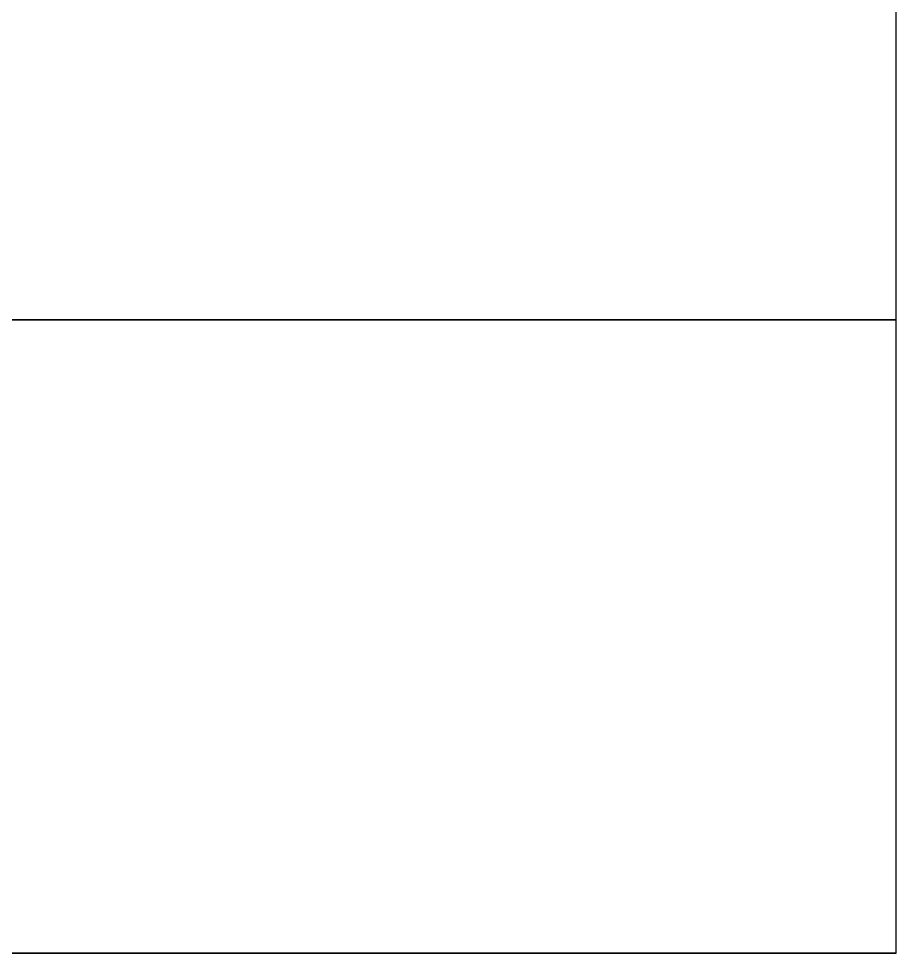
# Model space of a CAD drawing. Header units: millimetres. Extents: x 0 to 454357, y 0 to 194260.
# Drawn here: x 119214 to 139785, y 149710 to 171614 of the extents above; entities that cross this region are included whole.
import ezdxf

# ---------------------------------------------------------------- set-up
doc = ezdxf.new("R2010")
doc.units = ezdxf.units.MM

msp = doc.modelspace()

# ---------------------------------------------------------------- linework, layer by layer
for p, q in [((139785.2, 164560), (139785.2, 179410)), ((139785.2, 164560), (118785.2, 164560)), ((118785.2, 164560), (139785.2, 164560)), ((139785.2, 164560), (118785.2, 164560)), ((118785.2, 164560), (139785.2, 164560)), ((139785.2, 149710), (139785.2, 164560)), ((139785.2, 149710), (118785.2, 149710)), ((118785.2, 149710), (139785.2, 149710)), ((139785.2, 149710), (118785.2, 149710))]:
    msp.add_line(p, q)

doc.saveas('drawing.dxf')
